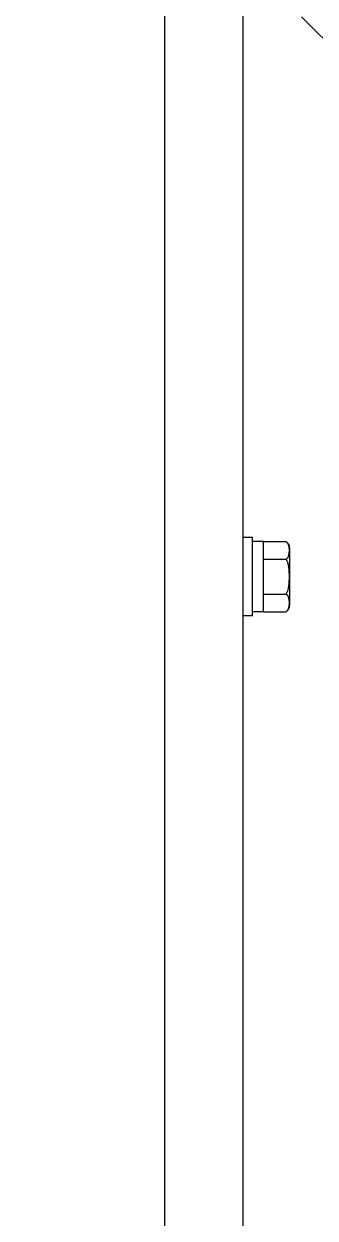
# Model space of a CAD drawing. Extents: x 61367 to 140945, y -1257 to 25588.
# Drawn here: x 72262.2 to 72306.7, y 20207.1 to 20389.6 of the extents above; entities that cross this region are included whole.
import ezdxf

# ---------------------------------------------------------------- set-up
doc = ezdxf.new("R2010")
doc.units = 0
doc.header["$MEASUREMENT"] = 0
doc.linetypes.add('ACAD_ISO03W100', pattern=[30, 12, -18])
doc.layers.get('0').update_dxf_attribs({"linetype": 'CONTINUOUS'})
for name, color, linetype in [('2401-00300-M6-16HWMC_0', 7, 'CONTINUOUS'), ('4212-68099_1_0', 7, 'CONTINUOUS'), ('4212-73754_1_0', 7, 'CONTINUOUS')]:
    doc.layers.add(name, color=color, linetype=linetype)
doc.layers.add('THICK', color=7, linetype='CONTINUOUS', lineweight=0)

# ---------------------------------------------------------------- blocks, each defined once
blk = doc.blocks.new('RY6TU6TYR6Y')
at = {"layer": 'THICK', "color": 1, "linetype": 'ACAD_ISO03W100', "ltscale": 2}
blk.add_lwpolyline([(74847.97, -88359.81), (74697.97, -88359.81), (74697.97, -88384.81), (74822.97, -88509.81), (74847.97, -88509.81)], close=True, dxfattribs=at)
blk = doc.blocks.new('ERGRTHTHRT')
at = {"layer": '2401-00300-M6-16HWMC_0', "color": 7, "linetype": 'Continuous'}
for p, q in [((-37107.11, -67632.16), (-37108.56, -67632.16)), ((-37107.11, -67644.16), (-37107.11, -67632.16)), ((-37105.46, -67632.79), (-37107.11, -67632.79)), ((-37105.46, -67643.54), (-37105.46, -67632.79)), ((-37105.46, -67632.81), (-37101.98, -67632.81)), ((-37101.46, -67633.81), (-37101.46, -67642.52)), ((-37105.46, -67635.49), (-37101.98, -67635.49)), ((-37105.46, -67640.84), (-37101.98, -67640.84)), ((-37107.11, -67644.16), (-37108.56, -67644.16)), ((-37105.46, -67643.54), (-37107.11, -67643.54)), ((-37105.46, -67643.52), (-37101.98, -67643.52))]:
    blk.add_line(p, q, dxfattribs=at)
for centre, start, end in [((-37102.68, -67633.81), 0, 55.052), ((-37102.68, -67642.52), 304.948, 0)]:
    blk.add_arc(centre, 1.22, start, end, dxfattribs=at)
for points, knots in [([(-37101.98, -67635.49), (-37101.86, -67635.41), (-37101.68, -67635.21), (-37101.51, -67634.73), (-37101.48, -67634.15), (-37101.51, -67633.56), (-37101.68, -67633.09), (-37101.86, -67632.89), (-37101.98, -67632.81)], [0, 0, 0, 0, 0.143491, 0.266268, 0.499999, 0.733731, 0.856509, 1, 1, 1, 1]), ([(-37101.98, -67640.84), (-37101.71, -67640.47), (-37101.51, -67639.53), (-37101.48, -67638.16), (-37101.51, -67636.8), (-37101.71, -67635.86), (-37101.98, -67635.49)], [0, 0, 0, 0, 0.248888, 0.499999, 0.75111, 1, 1, 1, 1]), ([(-37101.98, -67643.52), (-37101.86, -67643.44), (-37101.68, -67643.24), (-37101.51, -67642.77), (-37101.48, -67642.18), (-37101.51, -67641.59), (-37101.68, -67641.12), (-37101.86, -67640.92), (-37101.98, -67640.84)], [0, 0, 0, 0, 0.14349, 0.266269, 0.5, 0.733731, 0.856508, 1, 1, 1, 1])]:
    blk.add_open_spline(points, degree=3, knots=knots, dxfattribs=at)
at = {"layer": '4212-68099_1_0', "color": 7, "linetype": 'Continuous'}
blk.add_line((-37120.56, -67513.16), (-37120.56, -69588.16), dxfattribs=at)
at = {"layer": '4212-73754_1_0', "color": 7, "linetype": 'Continuous'}
blk.add_line((-37108.56, -68535.66), (-37108.56, -67514.86), dxfattribs=at)

msp = doc.modelspace()

# ---------------------------------------------------------------- block references
at = {"lineweight": -3}
msp.add_blockref('ERGRTHTHRT', (109404.232, 87943.251), dxfattribs=at)
msp.add_blockref('RY6TU6TYR6Y', (-2435.798, 108817.894))

doc.saveas('drawing.dxf')
